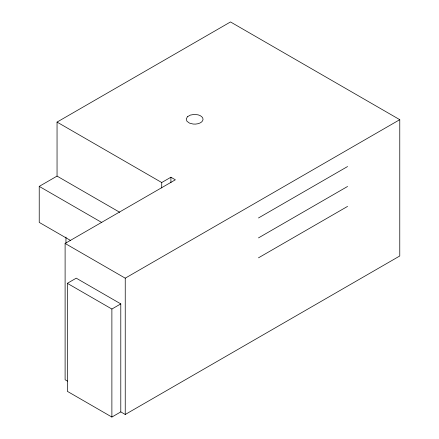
<?xml version="1.0" encoding="UTF-8"?>
<svg xmlns="http://www.w3.org/2000/svg" width="439" height="439" viewBox="0 0 439 439"><rect width="100%" height="100%" fill="white"/><g stroke="black" fill="none" stroke-linecap="round" stroke-linejoin="round"><path stroke-width="0.66" d="M119.737 212.295L57.048 176.099L57.048 122.091L230.502 21.95L399.77 119.677L399.77 255.981L125.241 414.476L120.791 411.908L111.879 417.05L67.337 391.33L67.337 283.32L76.243 278.172L120.791 303.892L120.791 411.908M70.635 240.523L39.23 222.392L39.23 186.388L57.048 176.099M57.048 122.091L161.728 182.531L170.903 177.23L175.359 179.803L65.109 243.453L65.109 379.757L67.452 381.112M65.109 243.453L125.241 278.172L399.77 119.677M258.478 217.969L347.567 166.535M67.337 283.32L111.879 309.034L120.791 303.892M258.478 237.9L347.567 186.465M258.478 257.83L347.567 206.396M39.23 186.388L101.837 222.535M170.903 177.23L170.903 182.69M161.728 182.531L161.728 187.969M125.241 278.172L125.241 414.476M111.879 309.034L111.879 417.05M65.954 237.055L65.954 243.129M187.426 116.758L186.229 118.974L186.954 121.263L189.439 123.096L193.111 124.045A8.412 4.856 0 0 0 202.659 120.714A8.412 4.856 0 0 0 198.077 114.842L194.12 114.42L190.274 115.111L187.426 116.758"/></g></svg>
